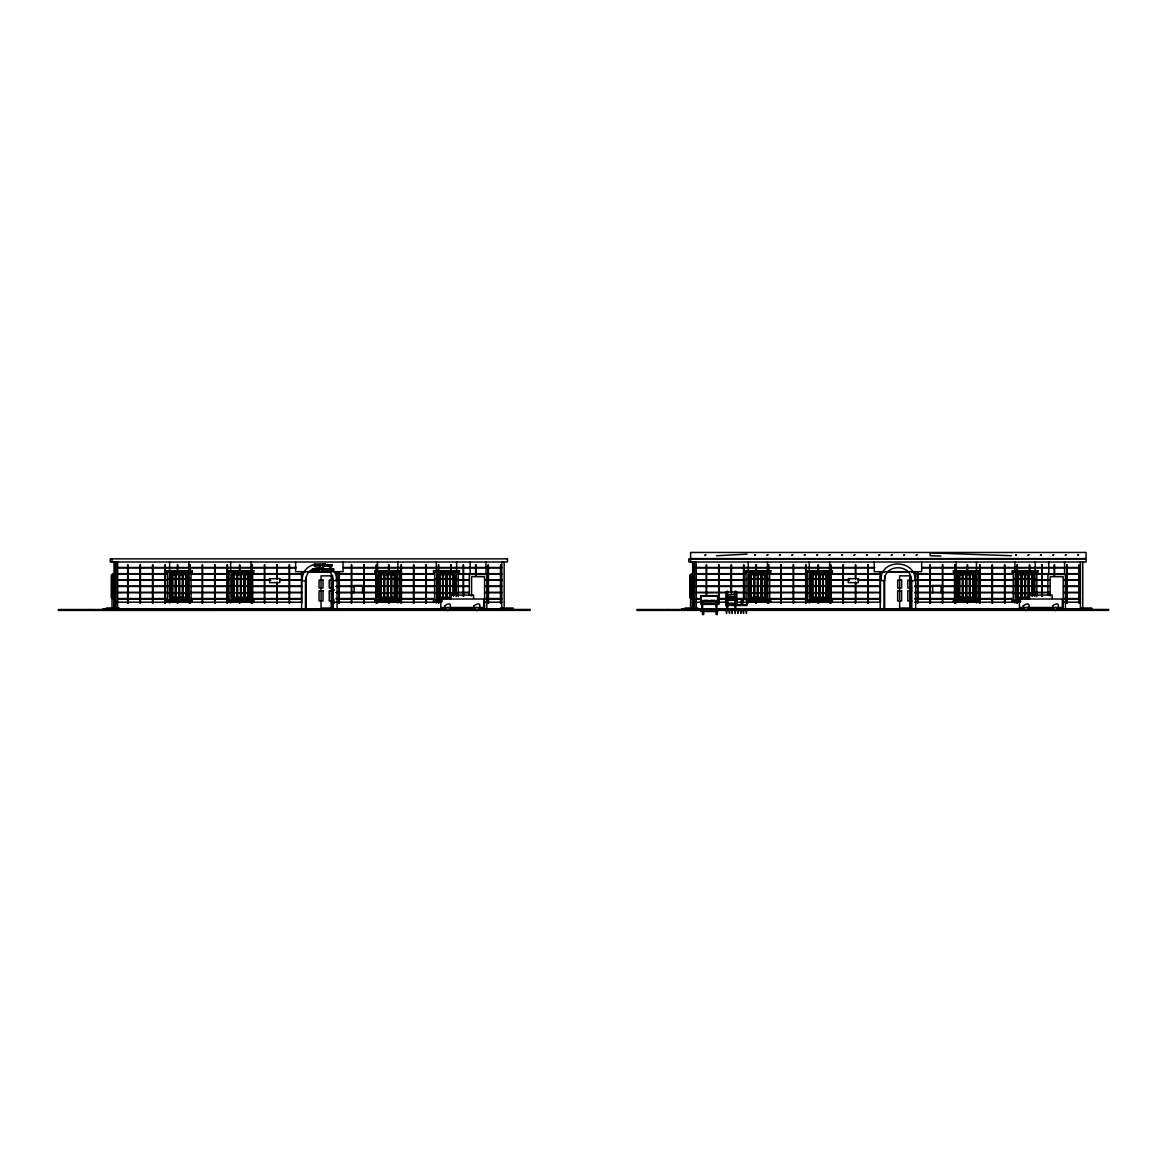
<?xml version="1.0" encoding="UTF-8"?>
<svg xmlns="http://www.w3.org/2000/svg" width="1167" height="1167" viewBox="0 0 1167 1167"><rect width="100%" height="100%" fill="white"/><g stroke="black" fill="none" stroke-linecap="round" stroke-linejoin="round"><path stroke-width="1.5" d="M327.942 564.449C327.621 568.256 327.869 563.997 328.773 564.988M716.567 555.755L746.997 554.165M690.616 558.599L1086.054 558.599M1086.054 558.847L688.866 558.847L688.866 562.013L1086.054 562.013L1086.054 552.443L690.616 552.443L690.616 562.013M117.663 567.483L296.082 567.483M343.419 567.483L501.81 567.483M696.261 567.483L874.681 567.483M922.018 567.483L1080.409 567.483M117.663 567.848L296.082 567.848M343.419 567.848L501.81 567.848M696.261 567.848L874.681 567.848M922.018 567.848L1080.409 567.848M307.84 572.122L330.845 572.122M886.439 572.122L907.678 572.122M305.448 572.18L301.597 572.18L301.597 609.466M334.521 572.18L337.073 572.18L337.073 609.466M880.195 572.18L884.046 572.18M911.835 572.18L915.672 572.18L915.672 609.466M117.663 573.697L166.823 573.697M190.484 573.697L228.717 573.697M252.393 573.697L301.538 573.697M336.14 573.697L376.182 573.697M398.035 573.697L434.445 573.697M458.12 573.697L501.81 573.697M696.261 573.697L745.421 573.697M769.082 573.697L807.316 573.697M830.992 573.697L880.137 573.697M914.738 573.697L954.781 573.697M976.633 573.697L1013.044 573.697M1034.896 573.697L1080.409 573.697M117.663 574.062L166.823 574.062M190.484 574.062L228.717 574.062M252.393 574.062L301.538 574.062M336.14 574.062L376.182 574.062M398.035 574.062L434.445 574.062M458.12 574.062L501.81 574.062M696.261 574.062L745.421 574.062M769.082 574.062L807.316 574.062M830.992 574.062L880.137 574.062M914.738 574.062L954.781 574.062M976.633 574.062L1013.044 574.062M1080.409 574.062L1015.159 573.872L1015.159 598.175L1029.542 598.175M112.017 574.441L113.826 574.441M690.616 574.441L692.425 574.441M168.515 578.672L189.973 578.628M230.089 578.628L251.547 578.672M398.428 578.628L376.956 578.672L398.428 578.788M435.714 578.628L457.172 578.672L435.714 578.963M747.099 578.628L768.572 578.672M808.687 578.628L830.145 578.672M955.554 578.672L977.027 578.672L955.554 578.963M1014.313 578.672L1035.771 578.628M168.515 578.963L189.973 578.788M230.089 578.788L251.547 578.963M747.099 578.788L768.572 578.963M808.687 578.788L830.145 578.963M1014.313 578.963L1035.771 578.963M168.515 579.138L189.973 579.138M230.089 579.138L251.547 579.138M376.956 579.138L398.428 579.138M435.714 579.138L457.172 579.138M747.099 579.138L768.572 579.138M808.687 579.138L830.145 579.138M955.554 579.138L977.027 579.138M1014.313 579.138L1035.771 579.138M168.515 579.255L189.973 579.255M230.089 579.255L251.547 579.299M376.956 579.255L398.428 579.255M435.714 579.299L457.172 579.255M747.099 579.299L768.572 579.255M808.687 579.299L830.145 579.255M955.554 579.255L977.027 579.255M1014.313 579.299L1035.771 579.255M117.663 579.911L166.823 579.911M190.484 579.911L228.717 579.911M252.393 579.911L270.598 579.911M279.701 579.911L301.538 579.911M336.14 579.911L376.182 579.911M398.035 579.911L434.445 579.911M458.12 579.911L469.032 579.911M485.428 579.911L501.81 579.911M696.261 579.911L745.421 579.911M769.082 579.911L807.316 579.911M830.992 579.911L849.197 579.911M858.299 579.911L880.137 579.911M914.738 579.911L954.781 579.911M976.633 579.911L1013.044 579.911M1034.896 579.911L1049.454 579.911M1064.012 579.911L1080.409 579.911M117.663 580.276L166.823 580.276M190.484 580.276L228.717 580.276M252.393 580.276L270.598 580.276M279.701 580.276L301.538 580.276M336.14 580.276L376.182 580.276M398.035 580.276L434.445 580.276M458.12 580.276L469.032 580.276M485.428 580.276L501.81 580.276M696.261 580.276L745.421 580.276M769.082 580.276L807.316 580.276M830.992 580.276L849.197 580.276M858.299 580.276L880.137 580.276M914.738 580.276L954.781 580.276M976.633 580.276L1013.044 580.276M1034.896 580.276L1049.454 580.276M1064.012 580.276L1080.409 580.276M168.515 585.732L189.973 585.732M230.089 585.732L251.547 585.688M376.956 585.732L398.428 585.732M435.714 585.732L457.172 585.732M747.099 585.732L768.572 585.732M808.687 585.732L830.145 585.688M955.554 585.732L977.027 585.732M1014.313 585.732L1035.771 585.732M168.515 585.849L189.973 585.849M230.089 585.849L251.547 585.849M376.956 585.849L398.428 585.849M435.714 585.849L457.172 585.849M747.099 585.849L768.572 585.849M808.687 585.849L830.145 585.849M955.554 585.849L977.027 585.849M1014.313 585.849L1035.771 585.849M117.663 586.126L166.823 586.126M168.515 586.024L189.973 586.024M190.484 586.126L228.717 586.126M251.547 586.024L230.089 586.199L251.547 586.359M252.393 586.126L301.538 586.126M336.14 586.126L376.182 586.126M434.445 586.126L376.956 586.199L434.445 586.49M457.172 586.024L435.714 586.199L457.172 586.315M458.12 586.126L469.032 586.126M485.428 586.126L501.81 586.126M696.261 586.126L745.421 586.126M747.099 586.024L768.572 586.024M769.082 586.126L807.316 586.126M808.687 586.024L830.145 586.024M830.992 586.126L880.137 586.126M914.738 586.126L954.781 586.126M955.554 586.024L1013.044 586.126M1049.454 586.126L1014.313 586.199L1049.454 586.49M1064.012 586.126L1080.409 586.126M117.663 586.49L166.823 586.49M168.515 586.359L189.973 586.315M190.484 586.49L228.717 586.49M252.393 586.49L301.538 586.49M336.14 586.49L354.345 586.49M361.624 586.49L376.182 586.49M458.12 586.49L469.032 586.49M485.428 586.49L501.81 586.49M696.261 586.49L745.421 586.49M747.099 586.315L768.572 586.315M769.082 586.49L807.316 586.49M808.687 586.315L830.145 586.359M830.992 586.49L880.137 586.49M914.738 586.49L932.944 586.49M940.223 586.49L954.781 586.49M955.554 586.315L1013.044 586.49M1064.012 586.49L1080.409 586.49M911.777 588.008L907.824 588.008L907.824 580.087L911.777 580.087L911.835 609.466M333.324 590.064L334.448 590.064M911.777 590.823L907.824 590.823L907.824 600.99L911.777 600.99M117.663 592.34L166.823 592.34M190.484 592.34L228.717 592.34M252.393 592.34L301.538 592.34M336.14 592.34L376.182 592.34M398.035 592.34L434.445 592.34M458.12 592.34L469.032 592.34M485.428 592.34L501.81 592.34M696.261 592.34L727.216 592.34M736.319 592.34L745.421 592.34M769.082 592.34L807.316 592.34M830.992 592.34L880.137 592.34M914.738 592.34L954.781 592.34M976.633 592.34L1013.044 592.34M1034.896 592.34L1049.454 592.34M1064.012 592.34L1080.409 592.34M117.663 592.705L166.823 592.705M168.515 592.748L189.973 592.792M190.484 592.705L228.717 592.705M230.089 592.792L251.547 592.792M252.393 592.705L301.538 592.705M336.14 592.705L376.182 592.705M376.956 592.792L434.445 592.705M435.714 592.792L457.172 592.792M458.12 592.705L469.032 592.705M485.428 592.705L501.81 592.705M696.261 592.705L727.216 592.705M736.319 592.705L745.421 592.705M747.099 592.748L768.572 592.792M769.082 592.705L807.316 592.705M808.687 592.792L830.145 592.792M830.992 592.705L880.137 592.705M914.738 592.705L954.781 592.705M955.554 592.748L1013.044 592.705M1014.313 592.792L1049.454 592.705M1064.012 592.705L1080.409 592.705M168.515 592.924L189.973 592.924M230.089 592.924L251.547 592.924M376.956 592.924L398.428 592.924M435.714 592.924L457.172 592.924M747.099 592.924L768.572 592.924M808.687 592.924L830.145 592.924M955.554 592.924L977.027 592.924M1014.313 592.924L1035.771 592.924M168.515 593.084L189.973 593.084M457.172 593.084L435.714 593.259L457.172 593.376M830.145 593.084L808.687 593.259L830.145 593.376M955.554 593.084L977.027 593.259L955.554 593.376M1014.313 593.084L1035.771 593.084M168.515 593.376L189.973 593.419M1014.313 593.419L1035.771 593.376M700.594 596.133L717.997 596.133L717.997 600.655L700.594 600.655M450.068 597.329L437.406 597.329L437.406 574.733L455.48 574.733L455.48 595.578M1028.652 597.329L1016.005 597.329L1016.005 574.733L1034.079 574.733L1034.079 595.578M449.149 598.175L436.56 598.175L436.56 573.872L456.326 573.872L456.326 596.439M117.663 598.554L166.823 598.554M190.484 598.554L228.717 598.554M252.393 598.554L301.538 598.554M336.14 598.554L376.182 598.554M398.035 598.554L434.445 598.554M485.428 598.554L501.81 598.554M696.261 598.554L699.908 598.554M718.113 598.554L727.216 598.554M736.319 598.554L745.421 598.554M769.082 598.554L807.316 598.554M830.992 598.554L880.137 598.554M914.738 598.554L954.781 598.554M976.633 598.554L1013.044 598.554M1064.012 598.554L1080.409 598.554M117.663 598.919L166.823 598.919M190.484 598.919L228.717 598.919M252.393 598.919L301.538 598.919M336.14 598.919L376.182 598.919M398.035 598.919L434.445 598.919M485.428 598.919L501.81 598.919M696.261 598.919L699.908 598.919M718.113 598.919L727.216 598.919M736.319 598.919L746.924 599.079L746.924 605.513L742.635 605.513L742.635 599.079M769.082 598.919L807.316 598.919M830.992 598.919L880.137 598.919M914.738 598.919L954.781 598.919M976.633 598.919L1013.044 598.919M1064.012 598.919L1080.409 598.919M442.118 599.809L433.453 599.809L433.453 601.501L442.118 601.501M746.574 599.809L770.833 599.809L770.833 601.501L746.574 601.501M1020.717 599.809L1012.052 599.809L1012.052 601.501L1020.717 601.501M441.899 600.086L434.635 600.086L434.635 571.961L458.252 571.961L458.252 596.57M1020.498 600.086L1013.233 600.086L1013.233 571.961L1036.85 571.961L1036.85 596.57M703.657 600.436L708.165 600.436M710.426 600.436L714.948 600.436M700.827 601.559L717.778 601.559L717.778 595.681L700.827 595.681L700.827 604.389L718.901 604.389L719.062 564.843M114.045 602.07L116.087 602.07M117.663 602.187L301.538 602.187M332.493 602.187L441.724 602.187M485.428 602.187L501.81 602.187M692.644 602.07L694.686 602.07M696.261 602.187L701.732 602.187M718.113 602.187L727.216 602.187M736.319 602.187L880.137 602.187M914.738 602.187L1020.323 602.187M1064.012 602.187L1080.409 602.187M331.486 602.58L334.871 602.58M700.827 603.251L718.901 603.251M725.684 604.608L729.973 604.608L729.973 605.513L725.684 605.513L725.684 599.079M736.975 604.608L741.278 604.608M742.635 604.608L746.924 604.608M119.078 608.007L106.372 608.007L106.372 609.699M500.395 608.007L513.101 608.007L513.101 609.699L478.601 609.699M697.676 608.007L684.971 608.007L684.971 609.699M1080.802 608.007L1091.699 608.007L1091.699 609.699L1057.2 609.699M471.585 608.343L474.838 608.343M479.71 608.343L484.582 608.343L484.582 576.702L471.585 576.702L471.585 596.031M1050.183 608.343L1053.436 608.343M1058.309 608.343L1063.181 608.343L1063.181 576.702L1050.183 576.702L1050.183 596.031M445.925 608.795L102.973 608.736L102.973 609.641L445.925 609.699M449.558 608.795L474.969 608.795M478.601 608.795L513.101 608.795L500.395 608.897M1024.524 608.795L681.572 608.736L681.572 609.641L1024.524 609.699M1028.156 608.795L1053.568 608.795M1057.2 608.795L1091.699 608.795L1080.802 608.897M106.372 608.897L119.078 608.897M684.971 608.897L697.676 608.897M449.558 609.699L474.969 609.699M1028.156 609.699L1053.568 609.699M702.607 610.37L636.949 610.429L636.949 609.524L1108.65 609.466L1108.65 610.37L717.18 610.37M1011.293 555.711L930.23 552.881L930.128 555.696L940.938 556.076M1082.772 562.013L1082.772 609.466M1080.409 562.013L1080.409 609.524M1079.475 564.843L1079.475 603.251M1079.081 564.843L1079.081 603.251M1067.046 564.843L1067.046 603.251M1066.653 564.843L1066.653 603.251M1065.427 609.466L1065.427 574.441L1047.922 574.441L1047.922 595.462M1064.581 562.013L1064.581 574.441M1054.618 564.843L1054.618 575.316M1054.224 564.843L1054.224 575.316M1052.153 598.452L1052.153 595.068L1029.557 595.068L1029.557 598.452M1048.768 562.013L1048.768 574.441M1042.189 564.843L1042.189 596.264M1041.795 564.843L1041.795 596.264M1035.217 562.013L1035.217 570.809M1034.925 573.872L1034.925 596.439M1032.503 595.681L1032.503 572.866L1032.299 595.681M1032.109 572.866L1032.109 595.681M1031.905 595.681L1031.759 572.866L1031.716 595.681M1029.761 564.843L1029.761 571.83M1029.367 564.843L1029.367 571.83M1028.915 572.866L1028.915 599.182M1028.769 572.866L1028.769 599.182M1028.375 572.866L1028.579 599.182M1028.229 572.866L1028.171 599.182M1025.443 572.866L1025.443 599.182M1025.385 572.866L1025.385 599.182M1025.049 572.866L1025.049 599.182M1024.845 572.866L1024.845 599.182M1024.641 572.866L1024.641 599.182M1021.854 572.866L1021.854 599.182M1021.708 572.866L1021.708 599.182M1021.519 572.866L1021.315 599.182M1021.169 572.866L1021.169 599.182M1018.383 599.182L1018.383 572.866L1018.178 599.182M1017.974 572.866L1017.974 599.182M1017.784 599.182L1017.639 572.866L1017.58 599.182M1017.332 564.843L1017.332 571.83M1017.332 599.765L1017.332 603.251M1016.938 564.843L1016.938 571.83M1016.938 599.765L1016.938 603.251M1014.882 562.013L1014.882 570.809M1014.882 599.78L1014.882 603.018M1004.904 564.843L1004.904 603.251M1004.51 564.843L1004.51 603.251M992.475 564.843L992.475 603.251M992.081 564.843L992.081 603.251M980.047 564.843L980.047 603.251M979.653 564.843L979.653 603.251M976.458 562.013L976.458 570.809M976.458 599.78L976.458 603.018M973.701 572.866L973.701 599.182M973.555 572.866L973.555 599.182M973.351 572.866L973.161 599.182M973.015 572.866L973.015 599.182M970.025 572.866L970.171 599.182M969.821 572.866L969.821 599.182M969.631 572.866L969.631 599.182M969.485 572.866L969.427 599.182M967.618 564.843L967.618 571.83M967.618 599.765L967.618 603.251M967.224 564.843L967.224 571.83M967.224 599.765L967.224 603.251M966.684 572.866L966.641 599.182M966.495 572.866L966.495 599.182M966.101 572.866L966.291 599.182M965.955 572.866L965.955 599.182M963.111 572.866L962.965 599.182M962.76 572.866L962.76 599.182M962.556 572.866L962.556 599.182M962.425 572.866L962.425 599.182M959.624 599.182L959.566 572.866L959.434 599.182M959.23 572.866L959.23 599.182M958.895 572.866L958.836 599.182M956.123 562.013L956.123 570.809M956.123 599.78L956.123 603.018M955.189 564.843L955.189 571.83M955.189 599.765L955.189 603.251M954.796 564.843L954.796 603.251M942.761 564.843L942.761 603.251M942.367 564.843L942.367 603.251M941.156 592.807L941.156 585.455L932.681 585.455L932.681 592.807M930.332 564.843L930.332 603.251M929.939 564.843L929.939 603.251M921.667 562.071L921.667 571.67L874.214 571.67L874.214 562.071M917.904 571.83L917.904 603.251M917.51 571.83L917.51 603.251M911.208 577.373L911.208 608.853M884.659 575.623L884.659 608.853M884.046 581.064L884.046 609.466M880.458 575.856L880.458 602.697M880.224 571.83L880.195 609.466M868.19 564.843L868.19 603.251M867.796 564.843L867.796 603.251M855.761 564.843L855.761 578.803M855.761 582.304L855.761 603.251M855.367 564.843L855.367 578.803M855.367 582.304L855.367 603.251M843.333 564.843L843.333 603.251M842.939 564.843L842.939 603.251M830.904 564.843L830.904 603.251M830.51 564.843L830.51 603.251M829.577 562.013L829.577 570.809M829.577 599.78L829.577 603.018M826.878 572.866L826.819 599.182L826.674 572.866M826.469 572.866L826.469 599.182M826.28 572.866L826.076 599.182M823.333 572.866L823.143 599.182M822.939 572.866L822.939 599.182M822.75 572.866L822.75 599.182M822.604 572.866L822.604 599.182M819.759 572.866L819.759 599.182M819.613 572.866L819.613 599.182M819.409 572.866L819.409 599.182M819.219 572.866L819.219 599.182M818.475 564.843L818.475 571.83M818.475 599.765L818.475 603.251M818.082 564.843L818.082 571.83M818.082 599.765L818.082 603.251M812.699 572.866L812.699 599.182M812.553 572.866L812.553 599.182M812.349 572.866L812.349 599.182M812.159 572.866L812.013 599.182M809.242 562.013L809.242 570.809M809.242 599.78L809.242 603.018M806.047 564.843L806.047 603.251M805.653 564.843L805.653 603.251M793.633 564.843L793.633 603.251M793.224 564.843L793.224 603.251M781.204 564.843L781.204 603.251M780.796 564.843L780.796 603.251M768.776 564.843L768.776 571.83M768.776 599.765L768.776 603.251M768.367 564.843L768.367 571.83M768.367 599.765L768.367 603.251M767.448 562.013L767.448 570.809M767.448 599.78L767.448 603.018M765.289 572.866L765.289 599.182M765.1 572.866L765.1 599.182M764.896 572.866L764.896 599.182M764.706 572.866L764.706 599.182M764.502 572.866L764.502 599.182M761.759 572.866L761.715 599.182L761.57 572.866M761.365 572.866L761.365 599.182M761.03 572.866L761.03 599.182M758.229 572.866L758.229 599.182L758.039 572.866M757.835 572.866L757.835 599.182M757.646 572.866L757.5 599.182L757.441 572.866M756.347 564.843L756.347 571.83M756.347 599.765L756.347 603.251M755.939 564.843L755.939 571.83M755.939 599.765L755.939 603.251M754.655 572.866L754.655 599.182M754.509 572.866L754.509 599.182M754.305 572.866L754.115 599.182M753.97 572.866L753.97 599.182M751.169 572.866L751.169 599.182M750.979 572.866L750.979 599.182M750.775 572.866L750.775 599.182M750.585 572.866L750.585 599.182M750.439 572.866L750.381 599.182M748.237 562.013L748.237 570.809M748.237 599.78L748.237 603.018M746.472 609.466L746.472 613.419L746.019 609.466M743.919 564.843L743.919 599.765M743.525 564.843L743.525 599.765M743.539 609.466L743.539 613.419L743.087 609.466M741.278 599.079L741.278 605.513L736.975 605.513L736.975 599.079M740.826 609.466L740.826 613.419L740.374 609.466M737.88 609.466L737.88 613.419L737.427 609.466M736.975 609.466L736.975 610.37M735.181 609.466L735.181 613.419L734.729 609.466M732.234 609.466L732.234 613.419L731.782 609.466M731.49 564.843L731.49 592.778M731.096 564.843L731.096 592.778M729.521 609.466L729.521 613.419L729.069 609.466M726.589 609.466L726.589 613.419L726.137 609.466M725.684 609.466L725.684 610.37M718.668 564.843L718.668 603.251M717.778 609.466L717.778 611.508L700.827 611.508L700.827 609.466M717.545 596.133L717.545 600.655M717.209 609.466L717.209 614.557L716.086 614.557L716.086 611.158M716.874 601.559L716.874 607.438L715.969 607.438L715.969 601.559M706.633 564.843L706.633 596.264M706.239 564.843L706.239 596.264M703.657 611.158L703.657 614.557L702.519 614.557L702.519 611.158M702.636 601.559L702.636 607.438L701.732 607.438L701.732 601.559M701.046 596.133L701.046 600.655M696.261 562.013L696.261 609.524M694.686 562.013L694.569 610.429M693.884 562.013L693.884 609.466M692.644 562.013L692.644 609.466M692.425 598.963L692.425 607.715M690.733 575.01L690.776 597.606M690.383 575.01L690.616 607.715M690.193 575.01L690.193 597.606M690.047 575.01L690.047 597.606M668.02 609.466L668.02 610.37M504.173 562.013L504.173 609.466M501.81 562.013L501.81 609.524M500.876 564.843L500.876 603.251M500.483 564.843L500.483 603.251M488.448 564.843L488.448 603.251M488.054 564.843L488.054 603.251M486.843 609.466L486.843 574.441L469.324 574.441L469.324 595.462M485.983 562.013L485.983 574.441M476.019 564.843L476.019 575.316M475.625 564.843L475.625 575.316M473.569 598.452L473.569 595.068L450.958 595.068L450.958 598.452M470.17 562.013L470.17 574.441M463.591 564.843L463.591 596.264M463.197 564.843L463.197 596.264M456.618 562.013L456.618 570.809M453.846 572.866L453.905 595.681M453.7 572.866L453.7 595.681M453.511 572.866L453.511 595.681M453.117 572.866L453.161 595.681M451.162 564.843L451.162 571.83M450.768 564.843L450.768 571.83M450.316 572.866L450.316 599.182M450.17 572.866L449.981 599.182M449.776 572.866L449.776 599.182M449.631 572.866L449.631 599.182M446.786 572.866L446.844 599.182M446.64 572.866L446.64 599.182M446.45 572.866L446.45 599.182M446.246 572.866L446.1 599.182M443.314 572.866L443.256 599.182M442.92 572.866L443.11 599.182M442.716 572.866L442.716 599.182M442.57 572.866L442.57 599.182M439.726 572.866L439.784 599.182M439.58 572.866L439.58 599.182M439.39 572.866L439.39 599.182M439.186 572.866L439.186 599.182M438.996 572.866L438.996 599.182M438.734 564.843L438.734 571.83M438.734 599.765L438.734 603.251M438.34 564.843L438.34 571.83M438.34 599.765L438.34 603.251M436.283 562.013L436.283 570.809M436.283 599.78L436.283 603.018M426.305 564.843L426.305 603.251M425.911 564.843L425.911 603.251M413.877 564.843L413.877 603.251M413.483 564.843L413.483 603.251M401.448 564.843L401.448 603.251M401.054 564.843L401.054 603.251M397.859 562.013L397.859 570.809M397.859 599.78L397.859 603.018M395.146 572.866L395.102 599.182M394.957 572.866L394.957 599.182M394.563 572.866L394.563 599.182M394.417 572.866L394.417 599.182M391.616 572.866L391.616 599.182M391.572 572.866L391.426 599.182M391.222 572.866L391.222 599.182M390.887 572.866L391.033 599.182M390.828 572.866L390.828 599.182M389.019 564.843L389.019 571.83M389.019 599.765L389.019 603.251M388.626 564.843L388.626 571.83M388.626 599.765L388.626 603.251M388.042 572.866L388.042 599.182M387.896 572.866L387.896 599.182M387.692 572.866L387.692 599.182M387.356 572.866L387.356 599.182M384.556 599.182L384.556 572.866L384.366 599.182M384.162 572.866L384.162 599.182M383.972 599.182L383.826 572.866L383.768 599.182M381.025 572.866L380.982 599.182L380.836 572.866M380.632 572.866L380.442 599.182L380.296 572.866M377.524 562.013L377.524 570.809M377.524 599.78L377.524 603.018M376.591 564.843L376.591 571.83M376.591 599.765L376.591 603.251M376.197 564.843L376.197 603.251M364.162 564.843L364.162 603.251M363.768 564.843L363.768 603.251M362.558 592.807L362.558 585.455L354.082 585.455L354.082 592.807M351.734 564.843L351.734 603.251M351.34 564.843L351.34 603.251M343.069 562.071L343.069 571.67L295.616 571.67L295.616 562.071M339.305 571.83L339.305 603.251M338.911 571.83L338.911 603.251M333.893 599.678L333.893 603.237M333.237 581.064L333.237 609.466M332.61 575.623L332.61 580.874M332.61 587.862L332.61 591.363M332.61 600.101L332.61 608.853M306.06 577.373L306.06 608.853M305.448 581.064L305.448 609.466M301.626 571.83L301.626 603.251M289.591 564.843L289.591 603.251M289.197 564.843L289.197 603.251M277.163 564.843L277.163 578.803M277.163 582.304L277.163 603.251M276.769 564.843L276.769 578.803M276.769 582.304L276.769 603.251M264.749 564.843L264.749 603.251M264.34 564.843L264.34 603.251M252.32 564.843L252.32 603.251M251.912 564.843L251.912 603.251M250.993 562.013L250.993 570.809M250.993 599.78L250.993 603.018M248.279 572.866L248.221 599.182M248.075 572.866L248.075 599.182M247.885 572.866L247.681 599.182L247.535 572.866M244.749 572.866L244.749 599.182L244.545 572.866M244.341 572.866L244.341 599.182M244.151 572.866L244.151 599.182M244.005 572.866L244.005 599.182M241.161 572.866L241.161 599.182M241.015 572.866L241.015 599.182M240.621 572.866L240.81 599.182M240.475 572.866L240.417 599.182M239.891 564.843L239.891 571.83M239.891 599.765L239.891 603.251M239.483 564.843L239.483 571.83M239.483 599.765L239.483 603.251M237.63 572.866L237.689 599.182M237.28 572.866L237.28 599.182M237.091 572.866L237.091 599.182M236.945 572.866L236.886 599.182M234.1 572.866L234.144 599.182M233.954 572.866L233.954 599.182M233.75 572.866L233.56 599.182M233.356 572.866L233.415 599.182M230.643 562.013L230.643 570.809M230.643 599.78L230.643 603.018M227.463 564.843L227.463 603.251M227.054 564.843L227.054 603.251M215.034 564.843L215.034 603.251M214.64 564.843L214.64 603.251M202.606 564.843L202.606 603.251M202.212 564.843L202.212 603.251M190.177 564.843L190.177 571.83M190.177 599.765L190.177 603.251M189.783 564.843L189.783 571.83M189.783 599.765L189.783 603.251M188.85 562.013L188.85 570.809M188.85 599.78L188.85 603.018M186.647 572.866L186.705 599.182M186.501 572.866L186.501 599.182M186.297 572.866L186.297 599.182M185.961 572.866L185.961 599.182M183.161 572.866L183.117 599.182M182.971 572.866L182.767 599.182M182.577 572.866L182.577 599.182M182.431 572.866L182.373 599.182M179.587 572.866L179.587 599.182M179.441 572.866L179.441 599.182M179.237 572.866L179.237 599.182M179.047 572.866L178.901 599.182L178.843 572.866M177.749 564.843L177.749 571.83M177.749 599.765L177.749 603.251M177.355 564.843L177.355 571.83M177.355 599.765L177.355 603.251M176.057 572.866L176.057 599.182M175.911 572.866L175.706 599.182M175.517 572.866L175.517 599.182M175.371 572.866L175.371 599.182M172.176 572.866L172.176 599.182M171.987 572.866L171.987 599.182M171.782 572.866L171.782 599.182M169.638 562.013L169.638 570.809M169.638 599.78L169.638 603.018M165.32 564.843L165.32 603.251M164.926 564.843L164.926 603.251M152.892 564.843L152.892 603.251M152.498 564.843L152.498 603.251M140.463 564.843L140.463 603.251M140.069 564.843L140.069 603.251M128.034 564.843L128.034 603.251M127.641 564.843L127.641 603.251M117.663 562.013L117.663 609.524M116.087 562.013L115.971 610.429M115.3 562.013L115.3 609.466M114.045 562.013L114.045 609.466M113.826 598.963L113.826 607.715M112.017 558.847L112.017 562.013M112.134 575.01L112.017 607.715M111.988 575.01L111.988 597.606M111.594 575.01L111.594 597.606M111.449 575.01L111.39 597.606M89.421 609.466L89.421 610.37M319.962 569.248L318.97 569.306L319.962 569.248M330.29 565.134L329.298 565.207L330.29 565.134M333.631 569.248L332.639 569.306L333.631 569.248M302.268 578.73L302.165 580.655L306.002 580.655C305.214 563.471 333.47 563.471 332.668 580.655L336.519 580.655C337.569 559.737 303.566 557.826 302.268 578.73M880.866 578.73L880.764 580.655L884.601 580.655C883.813 563.471 912.069 563.471 911.267 580.655L915.118 580.655C916.168 559.737 882.164 557.826 880.866 578.73M330.509 569.233L329.707 570.08L330.509 569.233M318.927 569.54L319.729 570.284L318.649 569.35L320.137 568.84L318.927 569.54M329.254 565.441L330.057 566.17L328.977 565.251L330.48 564.74L329.254 565.441M332.58 569.54L333.397 570.284L332.303 569.35L333.806 568.84L332.58 569.54M313.981 569.511C314.871 571.67 315.353 567.177 313.981 569.511M331.136 565.397C332.055 567.57 332.478 563.077 331.136 565.397M313.69 569.438C315.105 572.618 315.834 566.389 313.69 569.438M330.845 565.324C332.245 568.533 333.062 562.231 330.845 565.324M313.733 564.916C314.375 567.206 316.826 565.63 314.04 565.426A1.546 1.546 0 0 1 314.098 564.799C316.534 564.157 315.367 563.121 313.733 564.916M316.636 570.517C318.416 572.661 319.087 566.52 316.782 569.175C316.563 570.532 318.941 570.751 316.636 570.517M323.215 568.504L322.048 568.956L323.215 568.504M318.168 564.843C318.08 568.241 320.196 563.705 318.168 564.843M325.856 568.956C325.885 572.224 327.767 568.008 325.885 568.854M329.284 569.35C330.48 572.676 331.982 565.937 329.284 569.35M318.022 569.263C317.132 571.772 316.768 567.57 318.022 569.263M311.925 569.642C312.552 572.063 315.601 567.133 311.925 569.642M316.024 565.63C318.255 566.943 317.191 562.698 316.024 565.63M319.641 565.63C321.771 566.972 320.633 562.64 319.641 565.63M323.726 569.744C326.031 571.028 324.703 566.695 323.726 569.744M327.329 569.744C329.575 570.955 328.335 566.797 327.329 569.744M323.128 569.584L321.815 570.08L323.128 569.584M325.71 565.601L327.066 564.478L326.687 566.243L325.403 566.039L325.943 564.478L325.71 565.601M323.522 568.489L323.215 570.123L321.436 570.357L321.946 567.906L323.522 568.489M316.33 565.674L317.278 565.353L316.374 565.587M319.933 565.674L320.881 565.353L319.977 565.587M324.018 569.773L324.98 569.452L324.018 569.773M327.635 569.773L328.583 569.452L327.635 569.773M323.186 564.172L322.471 566.243L322.982 563.807L323.682 565.98L325.287 563.807L324.776 566.243L324.966 564.128L323.799 566.243L323.186 564.172M444.656 605.775C447.151 619.881 456.385 597.562 444.656 605.775M474.035 605.775C476.53 619.881 485.764 597.562 474.035 605.775M1023.255 605.775C1025.749 619.881 1034.983 597.562 1023.255 605.775M1052.619 605.775C1055.114 619.881 1064.362 597.562 1052.619 605.775M316.155 568.577L315.513 570.357L316.155 568.577M331.705 568.577L331.078 570.357L331.705 568.577M705.699 554.792L704.912 555.244L705.699 554.792M755.414 554.792L754.611 555.244L755.414 554.792M767.842 554.792L767.04 555.244L767.842 554.792M780.271 554.792L779.468 555.244L780.271 554.792M792.699 554.792L791.897 555.244L792.699 554.792M805.128 554.792L804.326 555.244L805.128 554.792M817.556 554.792L816.754 555.244L817.556 554.792M829.985 554.792L829.183 555.244L829.985 554.792M842.399 554.792L841.611 555.244L842.399 554.792M854.827 554.792L854.04 555.244L854.827 554.792M867.256 554.792L866.468 555.244L867.256 554.792M879.685 554.792L878.897 555.244L879.685 554.792M892.113 554.792L891.325 555.244L892.113 554.792M904.542 554.792L903.754 555.244L904.542 554.792M916.97 554.792L916.183 555.244L916.97 554.792M1016.399 554.792L1015.611 555.244L1016.399 554.792M1028.827 554.792L1028.039 555.244L1028.827 554.792M1041.256 554.792L1040.468 555.244L1041.256 554.792M1053.684 554.792L1052.897 555.244L1053.684 554.792M1066.113 554.792L1065.325 555.244L1066.113 554.792M1078.541 554.792L1077.754 555.244L1078.541 554.792M507.455 558.847L110.267 558.847L110.267 562.013L507.455 562.013L507.455 558.847M192.234 570.663L166.254 570.663L166.254 572.355L192.234 572.355L192.234 570.663M253.808 570.663L227.828 570.663L227.828 572.355L253.808 572.355L253.808 570.663M400.689 570.663L374.695 570.663L374.695 572.355L400.689 572.355L400.689 570.663M459.433 570.663L433.453 570.663L433.453 572.355L459.433 572.355L459.433 570.663M770.833 570.663L744.852 570.663L744.852 572.355L770.833 572.355L770.833 570.663M832.407 570.663L806.426 570.663L806.426 572.355L832.407 572.355L832.407 570.663M979.288 570.663L953.293 570.663L953.293 572.355L979.288 572.355L979.288 570.663M1038.032 570.663L1012.052 570.663L1012.052 572.355L1038.032 572.355L1038.032 570.663M191.052 571.961L167.435 571.961L167.435 600.086L191.052 600.086L191.052 571.961M252.626 571.961L229.009 571.961L229.009 600.086L252.626 600.086L252.626 571.961M399.508 571.961L375.891 571.961L375.891 600.086L399.508 600.086L399.508 571.961M769.651 571.961L746.034 571.961L746.034 600.086L769.651 600.086L769.651 571.961M831.225 571.961L807.608 571.961L807.608 600.086L831.225 600.086L831.225 571.961M978.092 571.961L954.489 571.961L954.489 600.086L978.092 600.086L978.092 571.961M189.127 573.872L169.361 573.872L169.361 598.175L189.127 598.175L189.127 573.872M250.701 573.872L230.935 573.872L230.935 598.175L250.701 598.175L250.701 573.872M397.582 573.872L377.802 573.872L377.802 598.175L397.582 598.175L397.582 573.872M767.726 573.872L747.959 573.872L747.959 598.175L767.726 598.175L767.726 573.872M829.299 573.872L809.533 573.872L809.533 598.175L829.299 598.175L829.299 573.872M976.181 573.872L956.4 573.872L956.4 598.175L976.181 598.175L976.181 573.872M114.614 574.164L112.586 574.164L112.586 598.452L114.614 598.452L114.614 574.164M693.213 574.164L691.185 574.164L691.185 598.452L693.213 598.452L693.213 574.164M188.281 574.733L170.207 574.733L170.207 597.329L188.281 597.329L188.281 574.733M249.855 574.733L231.781 574.733L231.781 597.329L249.855 597.329L249.855 574.733M396.736 574.733L378.662 574.733L378.662 597.329L396.736 597.329L396.736 574.733M766.879 574.733L748.806 574.733L748.806 597.329L766.879 597.329L766.879 574.733M828.453 574.733L810.379 574.733L810.379 597.329L828.453 597.329L828.453 574.733M975.335 574.733L957.246 574.733L957.246 597.329L975.335 597.329L975.335 574.733M331.209 575.856L321.042 575.856L321.042 608.051L331.209 608.051L331.209 575.856M909.793 575.856L899.626 575.856L899.626 608.051L909.793 608.051L909.793 575.856M279.803 578.686L269.621 578.686L269.621 582.639L279.803 582.639L279.803 578.686M858.387 578.686L848.219 578.686L848.219 582.639L858.387 582.639L858.387 578.686M323.011 580.087L319.058 580.087L319.058 588.008L323.011 588.008L323.011 580.087M333.178 580.087L329.225 580.087L329.225 588.008L333.178 588.008L333.178 580.087M901.61 580.087L897.656 580.087L897.656 588.008L901.61 588.008L901.61 580.087M323.011 590.823L319.058 590.823L319.058 600.99L323.011 600.99L323.011 590.823M333.178 590.823L329.225 590.823L329.225 600.99L333.178 600.99L333.178 590.823M901.61 590.823L897.656 590.823L897.656 600.99L901.61 600.99L901.61 590.823M727.712 591.392L726.808 591.392L726.808 608.561L727.712 608.561L727.712 591.392M735.852 591.392L734.947 591.392L734.947 608.561L735.852 608.561L735.852 591.392M736.756 591.961L725.903 591.961L725.903 603.251L736.756 603.251L736.756 591.961M251.547 593.259L230.089 593.259L251.547 593.376M398.428 593.259L376.956 593.259L398.428 593.376M768.572 593.259L747.099 593.259L768.572 593.376M735.283 594.324L727.377 594.776L735.283 594.324M734.729 596.702L727.377 597.037L734.729 596.702M734.16 598.394L727.377 598.729L734.16 598.394M483.736 599.021L440.79 599.021L440.79 607.496L483.736 607.496L483.736 599.021M1062.32 599.021L1019.389 599.021L1019.389 607.496L1062.32 607.496L1062.32 599.021M192.234 599.809L166.254 599.809L166.254 601.501L192.234 601.501L192.234 599.809M253.808 599.809L227.828 599.809L227.828 601.501L253.808 601.501L253.808 599.809M400.689 599.809L374.695 599.809L374.695 601.501L400.689 601.501L400.689 599.809M832.407 599.809L806.426 599.809L806.426 601.501L832.407 601.501L832.407 599.809M979.288 599.809L953.293 599.809L953.293 601.501L979.288 601.501L979.288 599.809M735.283 600.086L727.377 600.436L735.283 600.086M735.618 604.608L731.33 604.608L731.33 605.513L735.618 605.513L735.618 604.608M530.051 609.466L58.35 609.524L58.35 610.429L530.051 610.37L530.051 609.466M816.229 599.182L816.229 572.866L816.083 599.182M815.689 599.182L815.689 572.866L815.543 599.182M172.57 599.182L172.57 572.866L172.526 599.182"/></g></svg>
